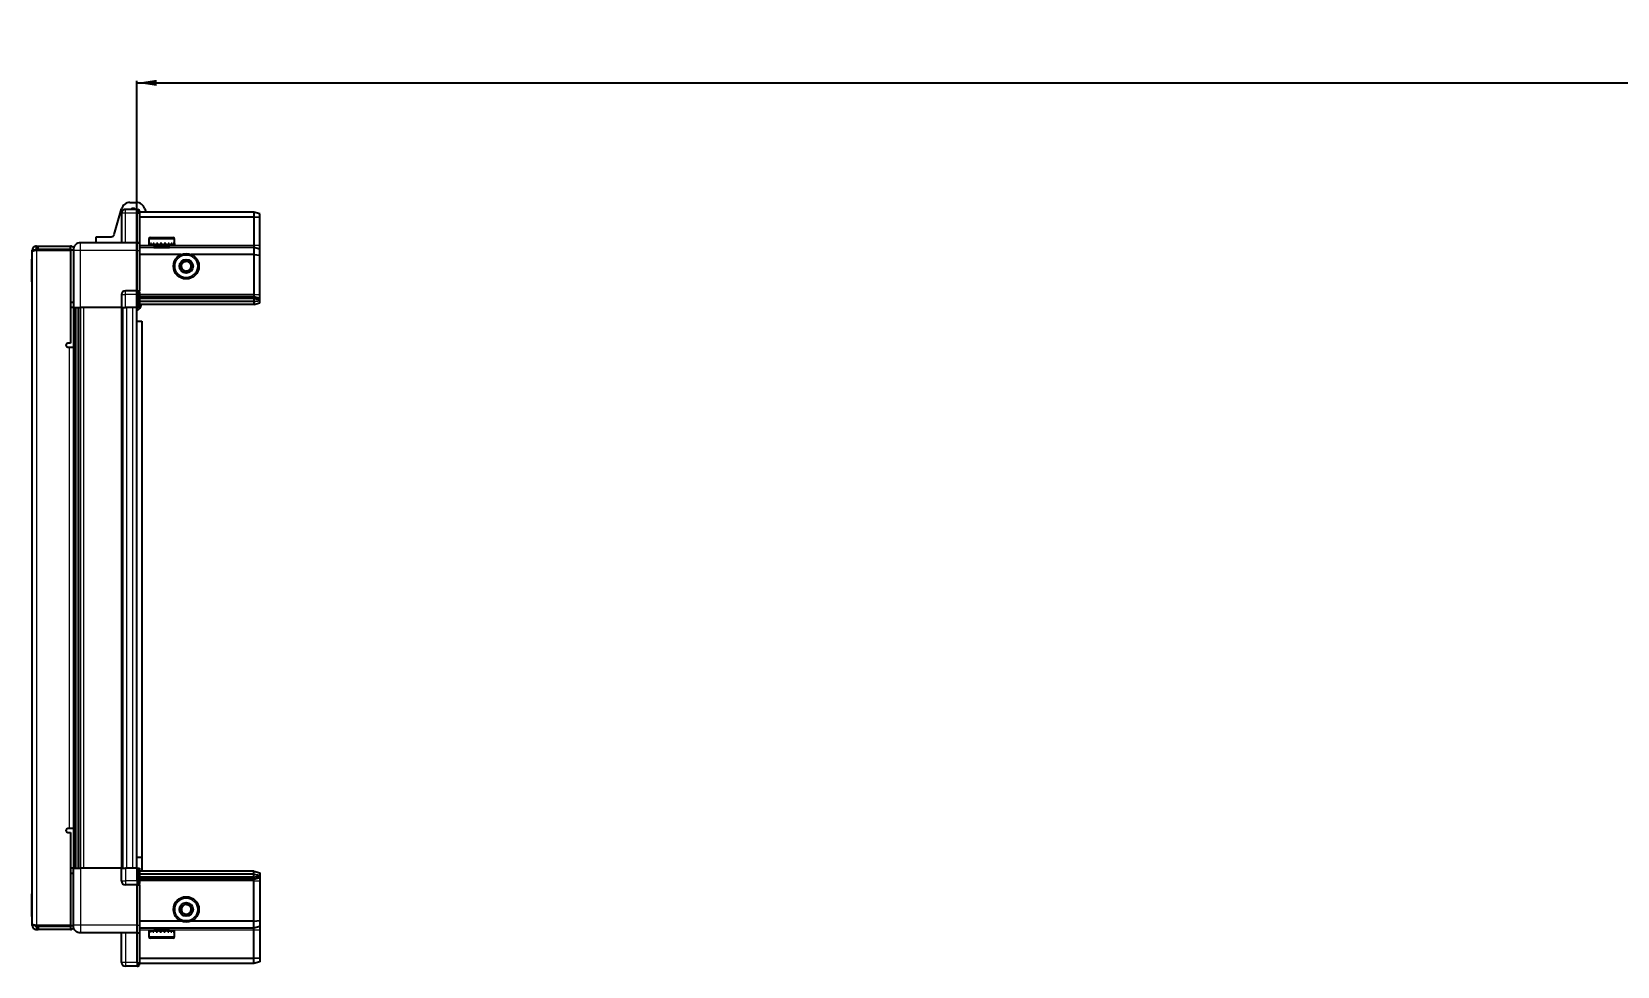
# Model space of a CAD drawing. Header units: millimetres. Extents: x 1256 to 6646, y -1075 to 1815.
# Drawn here: x 3003 to 3811, y 1254 to 1731 of the extents above; entities that cross this region are included whole.
import ezdxf

# ---------------------------------------------------------------- set-up
doc = ezdxf.new("R2010")
doc.units = ezdxf.units.MM
doc.layers.add('FORMAT', color=7, linetype='Continuous')
doc.styles.add('SLDTEXTSTYLE0', font='TXT', dxfattribs={"width": 0.75})
doc.dimstyles.new('SLDDIMSTYLE0', dxfattribs={"dimtxt": 20, "dimasz": 10, "dimexe": 0, "dimexo": 0.0625, "dimgap": 5, "dimtad": 2, "dimdec": 1, "dimrnd": 1e-09, "dimzin": 12, "dimdsep": 46, "dimtxsty": 'SLDTEXTSTYLE0', "dimsah": 1, "dimcen": 0.09, "dimadec": 0, "dimazin": 3, "dimtfac": 1, "dimtofl": 0, "dimtmove": 0, "dimatfit": 3, "dimfxl": 0, "dimfrac": 2, "dimtolj": 1, "dimtzin": 12, "dimarcsym": 0})

# ---------------------------------------------------------------- blocks, each defined once
blk = doc.blocks.new('_D_5')
at = {"layer": 'FORMAT'}
for p, q in [((3056.46, 1590.11), (3056.46, 1705.6)), ((3056.46, 1704.6), (4956.46, 1704.6)), ((4956.46, 1590.11), (4956.46, 1705.6))]:
    blk.add_line(p, q, dxfattribs=at)
for points in [[(3056.46, 1704.6), (3066.46, 1703.07), (3066.46, 1706.14)], [(4956.46, 1704.6), (4946.46, 1706.14), (4946.46, 1703.07)]]:
    blk.add_solid(points, dxfattribs=at)
at = {"layer": 'FORMAT', "insert": (3976.91, 1730.39), "char_height": 20, "attachment_point": 1, "style": 'SLDTEXTSTYLE0'}
blk.add_mtext('1900', dxfattribs=at)

msp = doc.modelspace()

# ---------------------------------------------------------------- linework, layer by layer
at = {"color": 7, "linetype": 'Continuous', "lineweight": 25}
for p, q in [((3052.93, 1643.6), (3056.15, 1643.6)), ((3044.83, 1627.19), (3048.6, 1640.34)), ((3048.61, 1638.1), (3048.61, 1623.1)), ((3056.61, 1640.1), (3050.61, 1640.1)), ((3056.61, 1640.1), (3056.95, 1640.1)), ((3056.61, 1640.1), (3056.61, 1638.1)), ((3056.61, 1623.3), (3056.61, 1638.1)), ((3056.61, 1623.3), (3056.61, 1638.1)), ((3057.81, 1639.6), (3056.95, 1640.1)), ((3057.81, 1638.1), (3057.81, 1639.6)), ((3116.11, 1638.6), (3057.81, 1638.6)), ((3057.81, 1638.1), (3057.81, 1623.3)), ((3116.11, 1636.1), (3057.81, 1636.1)), ((3060.48, 1640.34), (3060.98, 1638.6)), ((3116.11, 1638.6), (3116.11, 1636.1)), ((3119.11, 1637.8), (3116.11, 1638.6)), ((3116.11, 1636.1), (3116.11, 1621.6)), ((3119.11, 1635.95), (3116.11, 1636.1)), ((3119.11, 1635.95), (3119.11, 1637.8)), ((3119.11, 1621.6), (3119.11, 1635.95)), ((3035.66, 1623.1), (3035.66, 1626.1)), ((3035.66, 1626.1), (3043.39, 1626.1)), ((3063.41, 1625.8), (3070.58, 1625.8)), ((3070.58, 1625.8), (3074.81, 1625.8)), ((3004.61, 1619.25), (3003.11, 1619.25)), ((3003.11, 1618.75), (3003.11, 1619.25)), ((3003.11, 1275.45), (3003.11, 1618.75)), ((3005.21, 1619.85), (3005.21, 1621.35)), ((3005.21, 1621.35), (3006.11, 1621.35)), ((3005.21, 1619.85), (3006.11, 1619.85)), ((3005.21, 1619.35), (3022.61, 1619.35)), ((3006.11, 1619.85), (3006.11, 1621.35)), ((3006.11, 1621.35), (3022.61, 1621.35)), ((3006.11, 1619.85), (3022.61, 1619.85)), ((3022.61, 1619.85), (3022.61, 1621.35)), ((3024.11, 1619.35), (3022.61, 1619.35)), ((3022.61, 1619.35), (3022.61, 1571.85)), ((3024.11, 1619.1), (3024.11, 1590.1)), ((3056.61, 1623.1), (3027.61, 1623.1)), ((3056.61, 1623.1), (3056.61, 1623.3)), ((3056.61, 1623.1), (3057.81, 1623.1)), ((3056.61, 1619.1), (3056.61, 1623.1)), ((3056.61, 1598.8), (3056.61, 1619.1)), ((3057.81, 1623.3), (3057.81, 1623.1)), ((3057.81, 1623.1), (3057.81, 1619.1)), ((3116.11, 1620.6), (3057.81, 1620.6)), ((3057.81, 1619.1), (3057.81, 1598.8)), ((3062.61, 1625), (3062.61, 1622.6)), ((3062.61, 1622.6), (3062.61, 1622.1)), ((3062.61, 1622.1), (3062.75, 1622.1)), ((3062.94, 1622.6), (3062.75, 1622.6)), ((3062.75, 1622.6), (3062.75, 1622.1)), ((3062.75, 1622.1), (3062.94, 1622.1)), ((3062.94, 1622.6), (3062.94, 1622.1)), ((3062.94, 1622.1), (3063.46, 1622.1)), ((3063.86, 1622.6), (3063.46, 1622.6)), ((3063.46, 1622.6), (3063.46, 1622.1)), ((3063.46, 1622.1), (3063.86, 1622.1)), ((3063.86, 1622.6), (3063.86, 1622.1)), ((3063.86, 1622.1), (3064.73, 1622.1)), ((3064.71, 1622.1), (3064.71, 1622)), ((3064.71, 1622), (3073.51, 1622)), ((3065.31, 1622.6), (3064.73, 1622.6)), ((3064.73, 1622.6), (3064.73, 1622.1)), ((3064.73, 1622.1), (3065.31, 1622.1)), ((3065.11, 1621.6), (3065.8, 1621.12)), ((3065.11, 1621.6), (3070.14, 1621.6)), ((3065.8, 1621.12), (3065.11, 1620.64)), ((3065.11, 1620.64), (3065.11, 1620.6)), ((3065.11, 1620.64), (3070.14, 1620.64)), ((3065.31, 1622.6), (3065.31, 1622.1)), ((3065.31, 1622.1), (3066.43, 1622.1)), ((3065.8, 1621.12), (3069.96, 1621.12)), ((3067.12, 1622.6), (3066.43, 1622.6)), ((3066.43, 1622.6), (3066.43, 1622.1)), ((3066.43, 1622.1), (3067.12, 1622.1)), ((3067.12, 1622.6), (3067.12, 1622.1)), ((3067.12, 1622.1), (3068.39, 1622.1)), ((3069.13, 1622.6), (3068.39, 1622.6)), ((3068.39, 1622.6), (3068.39, 1622.1)), ((3068.39, 1622.1), (3068.63, 1622.1)), ((3068.63, 1622.6), (3068.63, 1622.1)), ((3069.12, 1622.6), (3069.12, 1622.1)), ((3069.12, 1622.1), (3069.13, 1622.1)), ((3069.13, 1622.6), (3069.13, 1622.1)), ((3069.13, 1622.1), (3070.43, 1622.1)), ((3069.96, 1621.12), (3072.42, 1621.12)), ((3070.14, 1621.6), (3073.11, 1621.6)), ((3070.14, 1620.64), (3073.11, 1620.64)), ((3071.14, 1622.6), (3070.43, 1622.6)), ((3070.43, 1622.6), (3070.43, 1622.1)), ((3070.48, 1622.6), (3070.48, 1622.1)), ((3070.48, 1622.1), (3071.14, 1622.1)), ((3071.14, 1622.6), (3071.14, 1622.1)), ((3071.14, 1622.1), (3072.33, 1622.1)), ((3072.95, 1622.6), (3072.33, 1622.6)), ((3072.33, 1622.6), (3072.33, 1622.1)), ((3072.33, 1622.1), (3072.95, 1622.1)), ((3072.42, 1621.12), (3073.11, 1621.6)), ((3073.11, 1620.64), (3072.42, 1621.12)), ((3072.95, 1622.6), (3072.95, 1622.1)), ((3072.95, 1622.1), (3073.92, 1622.1)), ((3073.11, 1620.6), (3073.11, 1620.64)), ((3073.51, 1622), (3073.51, 1622.1)), ((3074.38, 1622.6), (3073.92, 1622.6)), ((3073.92, 1622.6), (3073.92, 1622.1)), ((3073.92, 1622.1), (3074.38, 1622.1)), ((3074.38, 1622.6), (3074.38, 1622.1)), ((3074.38, 1622.1), (3075.03, 1622.1)), ((3075.3, 1622.6), (3075.03, 1622.6)), ((3075.03, 1622.6), (3075.03, 1622.1)), ((3075.03, 1622.1), (3075.3, 1622.1)), ((3075.3, 1622.6), (3075.3, 1622.1)), ((3075.3, 1622.1), (3075.57, 1622.1)), ((3075.61, 1622.6), (3075.57, 1622.6)), ((3075.57, 1622.6), (3075.57, 1622.1)), ((3075.57, 1622.1), (3075.61, 1622.1)), ((3075.61, 1622.6), (3075.61, 1625)), ((3075.61, 1622.6), (3075.61, 1622.1)), ((3116.11, 1621.6), (3116.11, 1620.6)), ((3116.11, 1620.6), (3116.11, 1617.1)), ((3119.11, 1619.8), (3116.11, 1620.6)), ((3119.11, 1619.8), (3119.11, 1621.6)), ((3119.11, 1616.77), (3119.11, 1619.8)), ((3003.11, 1614.74), (3002.81, 1614.74)), ((3002.81, 1603.17), (3002.81, 1614.74)), ((3079.11, 1617.1), (3057.81, 1617.1)), ((3116.11, 1617.1), (3084.11, 1617.1)), ((3116.11, 1617.1), (3116.11, 1596.6)), ((3116.11, 1617.1), (3119.11, 1616.77)), ((3119.11, 1596.6), (3119.11, 1616.77)), ((3002.81, 1603.17), (3003.11, 1603.17)), ((3048.61, 1596.6), (3048.61, 1590.1)), ((3056.61, 1598.6), (3050.61, 1598.6)), ((3056.61, 1598.6), (3056.61, 1598.8)), ((3056.61, 1598.6), (3056.61, 1596.6)), ((3056.61, 1598.6), (3057.81, 1598.6)), ((3056.61, 1590.1), (3056.61, 1596.6)), ((3056.61, 1590.1), (3056.61, 1596.6)), ((3056.95, 1590.1), (3056.95, 1596.6)), ((3057.81, 1598.8), (3057.81, 1598.6)), ((3057.81, 1597.93), (3057.81, 1598.6)), ((3057.81, 1597.93), (3057.81, 1590.1)), ((3116.11, 1595.6), (3057.81, 1595.6)), ((3116.11, 1594.6), (3057.81, 1594.6)), ((3116.11, 1593.1), (3057.81, 1593.1)), ((3116.11, 1596.6), (3116.11, 1595.6)), ((3116.11, 1595.6), (3116.11, 1594.6)), ((3116.11, 1595.6), (3119.11, 1594.8)), ((3116.11, 1594.6), (3116.11, 1593.1)), ((3116.11, 1594.6), (3119.11, 1594.06)), ((3116.11, 1593.1), (3119.11, 1593.56)), ((3116.11, 1593.1), (3116.11, 1591.6)), ((3119.11, 1594.8), (3119.11, 1596.6)), ((3119.11, 1594.06), (3119.11, 1594.8)), ((3119.11, 1593.56), (3119.11, 1594.06)), ((3119.11, 1592.41), (3119.11, 1593.56)), ((3022.61, 1592.85), (3024.11, 1592.85)), ((3024.11, 1590.1), (3022.61, 1590.1)), ((3024.76, 1304.1), (3024.76, 1590.1)), ((3026.55, 1590.1), (3026.55, 1304.1)), ((3026.59, 1590.1), (3026.59, 1304.1)), ((3048.61, 1590.1), (3027.61, 1590.1)), ((3048.61, 1590.1), (3050.61, 1590.1)), ((3049.26, 1304.1), (3049.26, 1590.1)), ((3056.61, 1590.1), (3050.61, 1590.1)), ((3056.46, 1304.1), (3056.46, 1590.1)), ((3056.61, 1590.1), (3056.95, 1590.1)), ((3056.61, 1590.1), (3056.61, 1590.1)), ((3057.81, 1590.1), (3056.95, 1590.1)), ((3056.95, 1590.1), (3056.95, 1590.1)), ((3116.11, 1591.6), (3057.81, 1591.6)), ((3116.11, 1591.6), (3119.11, 1592.41)), ((3056.46, 1583.1), (3058.96, 1583.1)), ((3058.96, 1583.1), (3058.96, 1309.6)), ((3022.61, 1571.85), (3021.26, 1571.85)), ((3021.26, 1569.85), (3022.01, 1569.85)), ((3022.01, 1569.85), (3024.11, 1569.85)), ((3024.11, 1569.85), (3024.11, 1324.35)), ((3022.01, 1324.35), (3021.26, 1324.35)), ((3021.26, 1322.35), (3022.61, 1322.35)), ((3024.11, 1324.35), (3022.01, 1324.35)), ((3022.61, 1322.35), (3022.61, 1274.85)), ((3024.11, 1304.1), (3022.61, 1304.1)), ((3024.11, 1275.1), (3024.11, 1304.1)), ((3048.61, 1304.1), (3027.61, 1304.1)), ((3048.61, 1297.6), (3048.61, 1304.1)), ((3048.61, 1304.1), (3050.61, 1304.1)), ((3056.61, 1304.1), (3050.61, 1304.1)), ((3058.96, 1309.6), (3056.46, 1309.6)), ((3056.61, 1304.1), (3056.95, 1304.1)), ((3056.61, 1297.6), (3056.61, 1304.1)), ((3056.95, 1297.6), (3056.95, 1304.1)), ((3056.95, 1304.1), (3057.81, 1304.1)), ((3057.81, 1304.1), (3057.81, 1296.28)), ((3116.11, 1302.6), (3057.81, 1302.6)), ((3058.96, 1309.6), (3058.96, 1302.6)), ((3116.11, 1301.1), (3116.11, 1302.6)), ((3116.11, 1302.6), (3119.11, 1301.8)), ((3024.11, 1301.35), (3022.61, 1301.35)), ((3056.61, 1295.6), (3050.61, 1295.6)), ((3056.61, 1297.6), (3056.61, 1295.6)), ((3056.61, 1297.6), (3056.61, 1295.6)), ((3056.61, 1295.6), (3057.81, 1295.6)), ((3056.61, 1295.4), (3056.61, 1295.6)), ((3056.61, 1275.1), (3056.61, 1295.4)), ((3116.11, 1301.1), (3057.81, 1301.1)), ((3116.11, 1299.6), (3057.81, 1299.6)), ((3116.11, 1298.6), (3057.81, 1298.6)), ((3057.81, 1295.6), (3057.81, 1296.28)), ((3057.81, 1295.6), (3057.81, 1295.4)), ((3057.81, 1295.4), (3057.81, 1275.1)), ((3116.11, 1299.6), (3116.11, 1301.1)), ((3116.11, 1301.1), (3119.11, 1300.65)), ((3116.11, 1299.6), (3119.11, 1300.15)), ((3116.11, 1298.6), (3116.11, 1299.6)), ((3116.11, 1298.6), (3119.11, 1299.41)), ((3116.11, 1297.6), (3116.11, 1298.6)), ((3116.11, 1277.1), (3116.11, 1297.6)), ((3119.11, 1301.8), (3119.11, 1300.65)), ((3119.11, 1300.65), (3119.11, 1300.15)), ((3119.11, 1300.15), (3119.11, 1299.41)), ((3119.11, 1299.41), (3119.11, 1297.6)), ((3119.11, 1297.6), (3119.11, 1277.44)), ((3003.11, 1291.04), (3002.81, 1291.04)), ((3002.81, 1281.36), (3002.81, 1291.04)), ((3002.81, 1279.47), (3002.81, 1281.36)), ((3002.81, 1279.47), (3003.11, 1279.47)), ((3003.11, 1274.95), (3003.11, 1275.45)), ((3004.61, 1274.95), (3003.11, 1274.95)), ((3022.61, 1274.85), (3005.21, 1274.85)), ((3005.21, 1274.35), (3005.21, 1272.85)), ((3005.21, 1274.35), (3006.11, 1274.35)), ((3005.21, 1272.85), (3006.11, 1272.85)), ((3006.11, 1274.35), (3006.11, 1272.85)), ((3022.61, 1274.35), (3006.11, 1274.35)), ((3022.61, 1272.85), (3006.11, 1272.85)), ((3022.61, 1274.85), (3024.11, 1274.85)), ((3022.61, 1274.35), (3022.61, 1272.85)), ((3056.61, 1271.1), (3027.61, 1271.1)), ((3048.61, 1256.1), (3048.61, 1271.1)), ((3056.61, 1271.1), (3056.61, 1275.1)), ((3056.61, 1271.1), (3057.81, 1271.1)), ((3056.61, 1270.9), (3056.61, 1271.1)), ((3056.61, 1256.1), (3056.61, 1270.9)), ((3079.11, 1277.1), (3057.81, 1277.1)), ((3057.81, 1275.1), (3057.81, 1271.1)), ((3116.11, 1273.6), (3057.81, 1273.6)), ((3057.81, 1271.1), (3057.81, 1270.9)), ((3057.81, 1270.9), (3057.81, 1256.1)), ((3062.61, 1272.1), (3062.61, 1269.2)), ((3062.71, 1272.1), (3062.61, 1272.1)), ((3062.71, 1271.6), (3062.71, 1272.1)), ((3062.87, 1272.1), (3062.71, 1272.1)), ((3062.71, 1271.6), (3062.87, 1271.6)), ((3062.87, 1271.6), (3062.87, 1272.1)), ((3063.36, 1272.1), (3062.87, 1272.1)), ((3063.36, 1271.6), (3063.36, 1272.1)), ((3063.75, 1272.1), (3063.36, 1272.1)), ((3063.36, 1271.6), (3063.75, 1271.6)), ((3063.75, 1271.6), (3063.75, 1272.1)), ((3064.58, 1272.1), (3063.75, 1272.1)), ((3064.58, 1271.6), (3064.58, 1272.1)), ((3065.14, 1272.1), (3064.58, 1272.1)), ((3064.58, 1271.6), (3065.14, 1271.6)), ((3064.71, 1272.2), (3064.71, 1272.1)), ((3070.11, 1272.2), (3064.71, 1272.2)), ((3065.11, 1273.6), (3065.11, 1273.57)), ((3065.11, 1273.57), (3065.8, 1273.09)), ((3065.22, 1273.57), (3065.11, 1273.57)), ((3065.8, 1273.09), (3065.11, 1272.6)), ((3065.22, 1272.6), (3065.11, 1272.6)), ((3065.14, 1271.6), (3065.14, 1272.1)), ((3066.25, 1272.1), (3065.14, 1272.1)), ((3073.11, 1273.57), (3065.22, 1273.57)), ((3073.11, 1272.6), (3065.22, 1272.6)), ((3065.89, 1273.09), (3065.8, 1273.09)), ((3072.42, 1273.09), (3065.89, 1273.09)), ((3066.25, 1271.6), (3066.25, 1272.1)), ((3066.93, 1272.1), (3066.25, 1272.1)), ((3066.25, 1271.6), (3066.93, 1271.6)), ((3066.93, 1271.6), (3066.93, 1272.1)), ((3068.19, 1272.1), (3066.93, 1272.1)), ((3068.19, 1271.6), (3068.19, 1272.1)), ((3068.49, 1272.1), (3068.19, 1272.1)), ((3068.19, 1271.6), (3068.93, 1271.6)), ((3068.49, 1271.6), (3068.49, 1272.1)), ((3068.93, 1271.6), (3068.93, 1272.1)), ((3070.22, 1272.1), (3068.93, 1272.1)), ((3073.51, 1272.2), (3070.11, 1272.2)), ((3070.22, 1271.6), (3070.22, 1272.1)), ((3070.22, 1271.6), (3070.94, 1271.6)), ((3070.35, 1271.6), (3070.35, 1272.1)), ((3070.94, 1272.1), (3070.35, 1272.1)), ((3070.94, 1271.6), (3070.94, 1272.1)), ((3072.15, 1272.1), (3070.94, 1272.1)), ((3072.15, 1271.6), (3072.15, 1272.1)), ((3072.78, 1272.1), (3072.15, 1272.1)), ((3072.15, 1271.6), (3072.78, 1271.6)), ((3072.42, 1273.09), (3073.11, 1273.57)), ((3073.11, 1272.6), (3072.42, 1273.09)), ((3072.78, 1271.6), (3072.78, 1272.1)), ((3073.78, 1272.1), (3072.78, 1272.1)), ((3073.11, 1273.57), (3073.11, 1273.6)), ((3073.51, 1272.1), (3073.51, 1272.2)), ((3073.78, 1271.6), (3073.78, 1272.1)), ((3074.26, 1272.1), (3073.78, 1272.1)), ((3073.78, 1271.6), (3074.26, 1271.6)), ((3074.26, 1271.6), (3074.26, 1272.1)), ((3074.95, 1272.1), (3074.26, 1272.1)), ((3074.95, 1271.6), (3074.95, 1272.1)), ((3075.23, 1272.1), (3074.95, 1272.1)), ((3074.95, 1271.6), (3075.23, 1271.6)), ((3075.23, 1271.6), (3075.23, 1272.1)), ((3075.55, 1272.1), (3075.23, 1272.1)), ((3075.55, 1271.6), (3075.55, 1272.1)), ((3075.61, 1272.1), (3075.55, 1272.1)), ((3075.55, 1271.6), (3075.61, 1271.6)), ((3075.61, 1269.2), (3075.61, 1272.1)), ((3075.61, 1271.6), (3075.61, 1272.1)), ((3075.61, 1272.1), (3075.61, 1272.1)), ((3116.11, 1277.1), (3084.11, 1277.1)), ((3116.11, 1277.1), (3119.11, 1277.44)), ((3116.11, 1273.6), (3116.11, 1277.1)), ((3119.11, 1274.41), (3116.11, 1273.6)), ((3116.11, 1272.6), (3116.11, 1273.6)), ((3116.11, 1258.1), (3116.11, 1272.6)), ((3119.11, 1277.44), (3119.11, 1274.41)), ((3119.11, 1274.41), (3119.11, 1272.6)), ((3119.11, 1272.6), (3119.11, 1258.26)), ((3063.56, 1268.4), (3063.41, 1268.4)), ((3074.81, 1268.4), (3063.56, 1268.4)), ((3056.61, 1254.1), (3050.61, 1254.1)), ((3056.61, 1256.1), (3056.61, 1254.1)), ((3056.61, 1254.1), (3056.95, 1254.1)), ((3056.61, 1254.1), (3056.61, 1254.1)), ((3056.61, 1254.1), (3056.95, 1254.1)), ((3056.95, 1254.1), (3057.81, 1254.6)), ((3056.95, 1254.1), (3057.81, 1254.6)), ((3116.11, 1258.1), (3057.81, 1258.1)), ((3057.81, 1254.6), (3057.81, 1256.1)), ((3116.11, 1255.6), (3057.81, 1255.6)), ((3119.11, 1258.26), (3116.11, 1258.1)), ((3116.11, 1255.6), (3116.11, 1258.1)), ((3119.11, 1256.41), (3116.11, 1255.6)), ((3119.11, 1258.26), (3119.11, 1256.41))]:
    msp.add_line(p, q, dxfattribs=at)
at = {"color": 8, "linetype": 'Continuous', "lineweight": 18}
for p, q in [((3050.61, 1638.1), (3048.61, 1638.1)), ((3050.61, 1638.1), (3050.61, 1640.1)), ((3050.61, 1623.1), (3050.61, 1638.1)), ((3056.61, 1638.1), (3050.61, 1638.1)), ((3056.61, 1638.1), (3057.81, 1638.1)), ((3005.21, 1619.35), (3005.21, 1274.85)), ((3027.61, 1590.1), (3027.61, 1619.1)), ((3056.61, 1619.1), (3027.61, 1619.1)), ((3056.61, 1623.3), (3057.81, 1623.3)), ((3056.61, 1619.1), (3057.81, 1619.1)), ((3065.11, 1621.6), (3057.81, 1621.6)), ((3062.61, 1625), (3070.78, 1625)), ((3070.78, 1625), (3075.61, 1625)), ((3116.11, 1621.6), (3073.11, 1621.6)), ((3119.11, 1621.6), (3116.11, 1621.6)), ((3048.61, 1596.6), (3050.61, 1596.6)), ((3050.61, 1596.6), (3050.61, 1598.6)), ((3050.61, 1590.1), (3050.61, 1596.6)), ((3056.61, 1596.6), (3050.61, 1596.6)), ((3056.61, 1598.8), (3057.81, 1598.8)), ((3056.61, 1596.6), (3056.95, 1596.6)), ((3116.11, 1596.6), (3057.81, 1596.6)), ((3116.11, 1596.6), (3119.11, 1596.6)), ((3024.11, 1569.85), (3024.11, 1590.1)), ((3025.35, 1590.1), (3025.35, 1304.1)), ((3027.79, 1304.1), (3027.79, 1590.1)), ((3029.21, 1590.1), (3029.21, 1304.1)), ((3048.61, 1304.1), (3048.61, 1590.1)), ((3051.26, 1304.1), (3051.26, 1590.1)), ((3054.46, 1304.1), (3054.46, 1590.1)), ((3056.61, 1590.1), (3056.95, 1590.1)), ((3022.01, 1324.35), (3022.01, 1569.85)), ((3024.11, 1304.1), (3024.11, 1324.35)), ((3027.61, 1304.1), (3027.61, 1275.1)), ((3050.61, 1304.1), (3050.61, 1297.6)), ((3048.61, 1297.6), (3050.61, 1297.6)), ((3050.61, 1297.6), (3050.61, 1295.6)), ((3056.61, 1297.6), (3050.61, 1297.6)), ((3056.61, 1297.6), (3056.95, 1297.6)), ((3057.81, 1295.4), (3056.61, 1295.4)), ((3116.11, 1297.6), (3057.81, 1297.6)), ((3116.11, 1297.6), (3119.11, 1297.6)), ((3056.61, 1275.1), (3027.61, 1275.1)), ((3050.61, 1271.1), (3050.61, 1256.1)), ((3056.61, 1275.1), (3057.81, 1275.1)), ((3057.81, 1270.9), (3056.61, 1270.9)), ((3065.11, 1272.6), (3057.81, 1272.6)), ((3116.11, 1272.6), (3073.11, 1272.6)), ((3119.11, 1272.6), (3116.11, 1272.6)), ((3062.78, 1269.2), (3062.61, 1269.2)), ((3075.61, 1269.2), (3062.78, 1269.2)), ((3050.61, 1256.1), (3048.61, 1256.1)), ((3050.61, 1256.1), (3050.61, 1254.1)), ((3056.61, 1256.1), (3050.61, 1256.1)), ((3056.61, 1256.1), (3057.81, 1256.1))]:
    msp.add_line(p, q, dxfattribs=at)
at = {"color": 7, "linetype": 'Continuous', "lineweight": 25}
for centre, radius in [((3081.61, 1611.1), 6.5), ((3081.61, 1611.1), 3.46), ((3081.61, 1283.1), 6.5), ((3081.61, 1283.1), 3.46)]:
    msp.add_circle(centre, radius, dxfattribs=at)
at = {"color": 8, "linetype": 'Continuous', "lineweight": 18}
for centre in [(3081.61, 1611.1), (3081.61, 1283.1)]:
    msp.add_circle(centre, 5.7, dxfattribs=at)
at = {"color": 7, "linetype": 'Continuous', "lineweight": 25}
for centre, radius, start, end in [((3052.93, 1639.1), 4.5, 90, 164), ((3056.15, 1639.1), 4.5, 16, 90), ((3050.61, 1638.1), 2, 90, 180), ((3054.56, 1638.7), 1.9, 47.4631, 132.5369), ((3043.39, 1627.6), 1.5, 270, 344), ((3063.41, 1625), 0.8, 90, 180), ((3074.81, 1625), 0.8, 0, 90), ((3005.11, 1618.85), 0.5, 90, 117.7907), ((3022.51, 1619.25), 0.6, 9.59407, 90), ((3022.51, 1619.25), 2.1, 32.2369, 87.2706), ((3064.71, 1621.6), 0.4, 0, 90), ((3073.51, 1621.6), 0.4, 90, 180), ((3081.61, 1611.1), 2.5, 161.00659, 221.00659), ((3081.61, 1611.1), 2.5, 101.00659, 161.00659), ((3081.61, 1611.1), 2.5, 221.00659, 281.00659), ((3081.61, 1611.1), 2.5, 41.00659, 101.00659), ((3081.61, 1611.1), 2.5, 281.00659, 341.00659), ((3081.61, 1611.1), 2.5, 341.00659, 41.00659), ((3050.61, 1596.6), 2, 90, 180), ((3053.96, 1592.75), 5, 300, 346.70293), ((3021.26, 1570.85), 1, 90, 270), ((3021.26, 1323.35), 1, 90, 270), ((3050.61, 1297.6), 2, 180, 270), ((3081.61, 1283.1), 2.5, 127.98423, 187.98423), ((3081.61, 1283.1), 2.5, 187.98423, 247.98423), ((3081.61, 1283.1), 2.5, 67.98423, 127.98423), ((3081.61, 1283.1), 2.5, 247.98423, 307.98423), ((3081.61, 1283.1), 2.5, 7.98423, 67.98423), ((3081.61, 1283.1), 2.5, 307.98423, 7.98423), ((3005.11, 1275.35), 0.5, 243.58436, 270), ((3022.51, 1274.95), 0.6, 270, 350.40593), ((3022.51, 1274.95), 2.1, 272.7294, 327.8305), ((3064.71, 1272.6), 0.4, 270, 0), ((3073.51, 1272.6), 0.4, 180, 270), ((3063.41, 1269.2), 0.8, 180, 270), ((3074.81, 1269.2), 0.8, 270, 0), ((3050.61, 1256.1), 2, 180, 270)]:
    msp.add_arc(centre, radius, start, end, dxfattribs=at)
for centre, start_param, end_param in [((3060.41, 1596.6), 2.418858, 3.141593), ((3060.41, 1297.6), 3.141593, 3.864327)]:
    msp.add_ellipse(centre, major_axis=(3.46, 0), ratio=0.57735, start_param=start_param, end_param=end_param, dxfattribs=at)
for points, knots in [([(3005.21, 1621.35), (3004.96, 1621.33), (3004.46, 1621.28), (3003.82, 1620.88), (3003.36, 1620.32), (3003.14, 1619.75), (3003.12, 1619.38), (3003.11, 1619.25)], [0, 0, 0, 0, 0.230255, 0.448522, 0.666786, 0.88505, 1, 1, 1, 1]), ([(3003.11, 1618.75), (3003.14, 1618.8), (3003.19, 1618.89), (3003.58, 1619.02), (3004.14, 1619.15), (3004.72, 1619.27), (3005.09, 1619.33), (3005.21, 1619.35)], [0, 0, 0, 0, 0.230255, 0.448522, 0.666786, 0.88505, 1, 1, 1, 1]), ([(3027.61, 1623.1), (3027.17, 1623.06), (3026.49, 1622.99), (3025.68, 1622.55), (3025.12, 1622.1), (3024.67, 1621.54), (3024.23, 1620.72), (3024.16, 1620.04), (3024.11, 1619.6)], [0, 0, 0, 0, 0.239457, 0.368361, 0.5, 0.631639, 0.760543, 1, 1, 1, 1]), ([(3024.11, 1619.6), (3024.11, 1619.6), (3024.11, 1619.58), (3024.11, 1619.47), (3024.11, 1619.3), (3024.11, 1619.17), (3024.11, 1619.1)], [0, 0, 0, 0, 0.249394, 0.500333, 0.750167, 1, 1, 1, 1]), ([(3078.78, 1610.55), (3078.95, 1611.04), (3079.26, 1611.95), (3079.57, 1612.86), (3079.72, 1613.28)], [0, 0, 0, 0, 0.5346859, 1, 1, 1, 1]), ([(3080.67, 1608.37), (3080.45, 1608.63), (3079.91, 1609.26), (3079.25, 1610.01), (3078.86, 1610.46), (3078.78, 1610.55)], [0, 0, 0, 0, 0.362901, 0.866875, 1, 1, 1, 1]), ([(3079.72, 1613.28), (3080.22, 1613.38), (3081.17, 1613.57), (3082.11, 1613.75), (3082.55, 1613.83)], [0, 0, 0, 0, 0.534686, 1, 1, 1, 1]), ([(3082.55, 1613.83), (3082.63, 1613.74), (3083.03, 1613.29), (3083.68, 1612.54), (3084.22, 1611.92), (3084.44, 1611.66)], [0, 0, 0, 0, 0.133125, 0.637099, 1, 1, 1, 1]), ([(3084.44, 1611.66), (3084.28, 1611.17), (3083.96, 1610.26), (3083.65, 1609.35), (3083.51, 1608.93)], [0, 0, 0, 0, 0.534686, 1, 1, 1, 1]), ([(3083.51, 1608.93), (3083, 1608.83), (3082.05, 1608.64), (3081.11, 1608.46), (3080.67, 1608.37)], [0, 0, 0, 0, 0.534686, 1, 1, 1, 1]), ([(3024.11, 1590.1), (3024.15, 1590.1), (3024.23, 1590.1), (3024.83, 1590.1), (3025.72, 1590.1), (3026.7, 1590.1), (3027.35, 1590.1), (3027.61, 1590.1)], [0, 0, 0, 0, 0.214694, 0.429388, 0.644082, 0.858775, 1, 1, 1, 1]), ([(3024.11, 1304.1), (3024.15, 1304.1), (3024.23, 1304.1), (3024.83, 1304.1), (3025.72, 1304.1), (3026.7, 1304.1), (3027.35, 1304.1), (3027.61, 1304.1)], [0, 0, 0, 0, 0.2146939, 0.4293877, 0.6440816, 0.8587754, 1, 1, 1, 1]), ([(3078.93, 1284.19), (3079.34, 1284.5), (3080.1, 1285.1), (3080.86, 1285.69), (3081.21, 1285.96)], [0, 0, 0, 0, 0.534686, 1, 1, 1, 1]), ([(3081.21, 1285.96), (3081.69, 1285.77), (3082.58, 1285.41), (3083.47, 1285.05), (3083.89, 1284.88)], [0, 0, 0, 0, 0.534686, 1, 1, 1, 1]), ([(3079.34, 1281.33), (3079.32, 1281.45), (3079.24, 1282.04), (3079.1, 1283.03), (3078.98, 1283.85), (3078.93, 1284.19)], [0, 0, 0, 0, 0.133125, 0.637099, 1, 1, 1, 1]), ([(3082.01, 1280.25), (3081.53, 1280.44), (3080.64, 1280.8), (3079.75, 1281.16), (3079.34, 1281.33)], [0, 0, 0, 0, 0.534686, 1, 1, 1, 1]), ([(3084.29, 1282.02), (3083.88, 1281.7), (3083.12, 1281.11), (3082.36, 1280.52), (3082.01, 1280.25)], [0, 0, 0, 0, 0.534686, 1, 1, 1, 1]), ([(3083.89, 1284.88), (3083.93, 1284.54), (3084.05, 1283.72), (3084.19, 1282.74), (3084.27, 1282.15), (3084.29, 1282.02)], [0, 0, 0, 0, 0.362901, 0.866875, 1, 1, 1, 1]), ([(3005.21, 1274.85), (3004.96, 1274.9), (3004.46, 1274.99), (3003.82, 1275.12), (3003.36, 1275.25), (3003.14, 1275.37), (3003.12, 1275.43), (3003.11, 1275.45)], [0, 0, 0, 0, 0.230255, 0.448522, 0.666786, 0.88505, 1, 1, 1, 1]), ([(3003.11, 1274.95), (3003.14, 1274.7), (3003.19, 1274.21), (3003.58, 1273.57), (3004.14, 1273.1), (3004.72, 1272.88), (3005.09, 1272.86), (3005.21, 1272.85)], [0, 0, 0, 0, 0.230255, 0.448522, 0.666786, 0.88505, 1, 1, 1, 1]), ([(3024.11, 1274.6), (3024.11, 1274.61), (3024.11, 1274.62), (3024.11, 1274.74), (3024.11, 1274.91), (3024.11, 1275.04), (3024.11, 1275.1)], [0, 0, 0, 0, 0.2493943, 0.5003335, 0.7501667, 1, 1, 1, 1]), ([(3027.61, 1271.1), (3027.17, 1271.15), (3026.49, 1271.22), (3025.68, 1271.66), (3025.12, 1272.11), (3024.67, 1272.67), (3024.23, 1273.49), (3024.16, 1274.16), (3024.11, 1274.6)], [0, 0, 0, 0, 0.2394568, 0.3683607, 0.5, 0.6316393, 0.7605432, 1, 1, 1, 1])]:
    msp.add_open_spline(points, degree=3, knots=knots, dxfattribs=at)
for points in [[(3005.21, 1619.85), (3005.13, 1619.85), (3004.98, 1619.83), (3004.78, 1619.69), (3004.64, 1619.49), (3004.62, 1619.33), (3004.61, 1619.25)], [(3004.61, 1274.95), (3004.62, 1274.88), (3004.64, 1274.72), (3004.78, 1274.52), (3004.98, 1274.38), (3005.13, 1274.36), (3005.21, 1274.35)]]:
    msp.add_open_spline(points, degree=3, dxfattribs=at)
at = {"color": 8, "linetype": 'Continuous', "lineweight": 18}
for points, knots in [([(3027.61, 1619.1), (3027.17, 1619.1), (3026.49, 1619.1), (3025.68, 1619.1), (3025.12, 1619.1), (3024.67, 1619.1), (3024.23, 1619.1), (3024.16, 1619.1), (3024.11, 1619.1)], [0, 0, 0, 0, 0.239457, 0.368361, 0.5, 0.631639, 0.760543, 1, 1, 1, 1]), ([(3027.61, 1275.1), (3027.17, 1275.1), (3026.49, 1275.1), (3025.68, 1275.1), (3025.12, 1275.1), (3024.67, 1275.1), (3024.23, 1275.1), (3024.16, 1275.1), (3024.11, 1275.1)], [0, 0, 0, 0, 0.2394568, 0.3683607, 0.5, 0.6316393, 0.7605432, 1, 1, 1, 1])]:
    msp.add_open_spline(points, degree=3, knots=knots, dxfattribs=at)
for points in [[(3027.61, 1619.1), (3027.61, 1619.63), (3027.61, 1620.68), (3027.61, 1622), (3027.61, 1622.92), (3027.61, 1623.04), (3027.61, 1623.1)], [(3027.61, 1275.1), (3027.61, 1274.58), (3027.61, 1273.53), (3027.61, 1272.21), (3027.61, 1271.28), (3027.61, 1271.16), (3027.61, 1271.1)]]:
    msp.add_open_spline(points, degree=3, dxfattribs=at)

# ---------------------------------------------------------------- dimensions: what is measured, and where the dimension line sits
at = {"layer": 'FORMAT'}
dim = msp.add_linear_dim(base=(4956.46, 1704.6), p1=(3056.46, 1590.1), p2=(4956.46, 1590.1), angle=0, dimstyle='SLDDIMSTYLE0', dxfattribs=at)
dim.commit()
dim.dimension.update_dxf_attribs({"geometry": '_D_5', "text_midpoint": (4006.46, 1704.6), "dimtype": 160})

doc.saveas('drawing.dxf')
